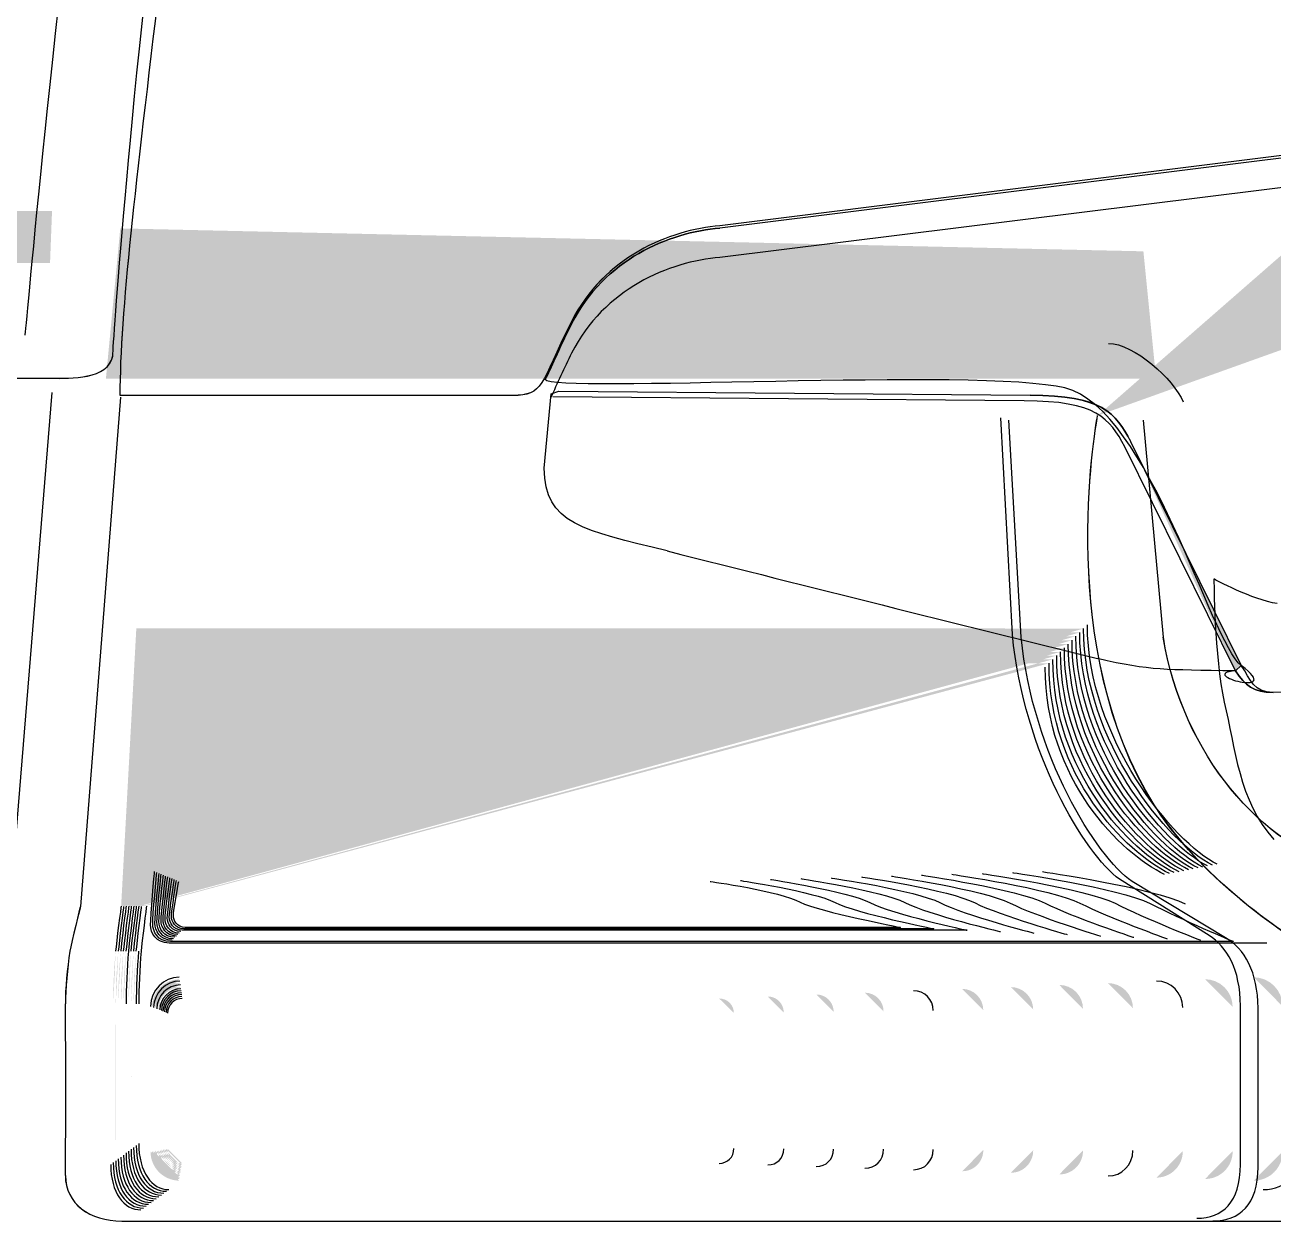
# Model space of a CAD drawing. Header units: millimetres. Extents: x 1111 to 1333, y -447 to -319.
# Drawn here: x 1281.4269 to 1281.7675, y -441.529 to -441.2025 of the extents above; entities that cross this region are included whole.
import ezdxf

# ---------------------------------------------------------------- set-up
doc = ezdxf.new("R2010")
doc.units = ezdxf.units.MM

# ---------------------------------------------------------------- blocks, each defined once
blk = doc.blocks.new('scanne')
at = {"transparency": 33554559}
h = blk.add_hatch(color=256, dxfattribs=at)
h.paths.add_polyline_path([(2.31425373108118, 1.293485652926165, 0.0169123024721278), (2.343130353614697, 1.296359629576272)], flags=0)
h.paths.add_polyline_path([(2.305677419807806, 1.175333279526512), (2.304080766113429, 1.175333279526512)], flags=0)
h.paths.add_polyline_path([(2.245095816767616, 1.321769232658652), (2.375428376922855, 1.435587831744214), (2.407452688168405, 1.435587831744214), (2.407452688168405, 1.379887427141738)], flags=0)
h = blk.add_hatch(color=256, dxfattribs=at)
h.paths.add_polyline_path([(2.094298718115396, 1.331595495681995), (2.095940990486496, 1.327763526814806), (2.094298718115396, 1.331595495681995)], flags=0)
h.paths.add_polyline_path([(2.142015854244391, 1.37292601703325), (2.356378017411998, 1.39965856174831)], flags=0)
h.paths.add_polyline_path([(2.331926406545562, 1.246242951037174, 0.0017674822243384), (2.292968056399558, 1.246242951037174)], flags=0)
h = blk.add_hatch(color=256, dxfattribs=at)
h.paths.add_polyline_path([(2.103572995147032, 1.339888971158416), (2.248047345168515, 1.341485624853021)], flags=0)
h.paths.add_polyline_path([(2.268438893782104, 1.325564706584145), (2.268438893782104, 1.325564706584145), (2.298273508532247, 1.256589266978153)], flags=0)
h.paths.add_polyline_path([(2.298273508532247, 1.256589266978153, 0.2991951632102398), (2.310453695288515, 1.248560379827949)], flags=0)
h.paths.add_polyline_path([(2.310453695288515, 1.248560379828177), (2.314422520186553, 1.246325064655593)], flags=0)
h.paths.add_polyline_path([(2.314422520186553, 1.246325064655593, 0.0008195378522185), (2.292936123325262, 1.246233827301693)], flags=0)
h.paths.add_polyline_path([(2.284314193374257, 1.253532815619792), (2.254114629208061, 1.314753080137961)], flags=0)
h.paths.add_polyline_path([(2.226652185660668, 1.32734383498655), (2.098053135231339, 1.328484301911203)], flags=0)
h = blk.add_hatch(color=256, dxfattribs=at)
h.paths.add_polyline_path([(2.098048573363712, 1.328479740043576), (2.226647623793041, 1.327339273118923)], flags=0)
h.paths.add_polyline_path([(2.254110067340434, 1.314748518270107), (2.284309631506175, 1.253528253752165), (2.282712977811797, 1.252068456088409)], flags=0)
h.paths.add_polyline_path([(2.127655094731153, 1.284822666165382, 0.0008109924640556), (2.245031950621296, 1.255444238184963)], flags=0)
h.paths.add_polyline_path([(2.094079748465674, 1.307449529952009), (2.095950114222205, 1.327749841211698)], flags=0)
h = blk.add_hatch(color=256, dxfattribs=at)
h.paths.add_polyline_path([(2.241254724164946, 1.263660161911047), (1.982733681673153, 1.263751399265174), (1.978582382066861, 1.187841920756682)], flags=0)
h.paths.add_polyline_path([(1.977076965726382, 1.175570496646969, 0.022479354116097), (1.976438304249086, 1.161246232072699)], flags=0)
h.paths.add_polyline_path([(1.976438304248176, 1.117862870256885, 0.0016581403587709), (1.976438304248176, 1.161246232072471)], flags=0)
h.paths.add_polyline_path([(1.984649666106406, 1.105454590116096), (2.320904934186046, 1.105454590116096)], flags=0)
h.paths.add_polyline_path([(2.33167094195528, 1.120371897491395), (2.33167094195528, 1.160060146471096)], flags=0)
h.paths.add_polyline_path([(2.323915766867003, 1.179219990806132), (2.276426724122529, 1.199064115295868)], flags=0)
h = blk.add_hatch(color=256, dxfattribs=at)
h.paths.add_polyline_path([(2.24020549459442, 1.262592684869559), (1.983372343150904, 1.262775159577586), (1.979266662221789, 1.187823673285947)], flags=0)
h.paths.add_polyline_path([(1.977806864558488, 1.175597867853184, 0.0198196559913318), (1.977122584403105, 1.161227984601964)], flags=0)
h.paths.add_polyline_path([(1.977122584403105, 1.118392046910003, 0.001681547860867), (1.977122584403105, 1.161227984601737)], flags=0)
h.paths.add_polyline_path([(1.985379564938057, 1.105983766769213), (2.317848482828367, 1.105983766769213)], flags=0)
h.paths.add_polyline_path([(2.328660109274323, 1.120901074144285), (2.328660109274323, 1.160041899000134)], flags=0)
h.paths.add_polyline_path([(2.320904934186046, 1.179247362012119), (2.27510378248985, 1.198863393117107)], flags=0)
h = blk.add_hatch(color=256, dxfattribs=at)
h.paths.add_polyline_path([(2.239142579420104, 1.261566264637394), (1.983951700348143, 1.26183997669932), (1.979937256773382, 1.187892101301486)], flags=0)
h.paths.add_polyline_path([(1.978477459110081, 1.175575058514823, 0.0199883879203202), (1.977793178955153, 1.161250793940325)], flags=0)
h.paths.add_polyline_path([(1.977793178955153, 1.118916661695266, 0.0017036189583487), (1.977793178955153, 1.161250793940098)], flags=0)
h.paths.add_polyline_path([(1.98605015948965, 1.106508381554476), (2.314778345866443, 1.106508381554476)], flags=0)
h.paths.add_polyline_path([(2.325544353635677, 1.121425688929775), (2.325544353635677, 1.160019089661773)], flags=0)
h.paths.add_polyline_path([(2.317834797225032, 1.179224552673531), (2.273812773931012, 1.19856687171682)], flags=0)
h = blk.add_hatch(color=256, dxfattribs=at)
h.paths.add_polyline_path([(2.238111597320539, 1.260457730786583), (1.984562990619679, 1.260822680202409), (1.980685403075995, 1.187832797021428)], flags=0)
h.paths.add_polyline_path([(1.979179986735061, 1.175606991588665, 0.0223102956239945), (1.978541325257765, 1.161237108337218)], flags=0)
h.paths.add_polyline_path([(1.978541325256855, 1.119404781539287, 0.0008631519427009), (1.978541325256855, 1.16123710833699)], flags=0)
h.paths.add_polyline_path([(1.986752687115995, 1.10699650139827), (2.311694523302094, 1.10699650139827)], flags=0)
h.paths.add_polyline_path([(2.322551768425682, 1.121913808773342), (2.322551768425682, 1.160051022735615)], flags=0)
h.paths.add_polyline_path([(2.314796593337405, 1.1792564857476), (2.27250807976975, 1.198325092728737)], flags=0)
h = blk.add_hatch(color=256, dxfattribs=at)
h.paths.add_polyline_path([(2.237089738955774, 1.259435872422045), (1.985183404626923, 1.259892059191997), (1.981351435759961, 1.187860168227643)], flags=0)
h.paths.add_polyline_path([(1.97989163809666, 1.175588744117703, 0.0223765094785084), (1.979252976619363, 1.161264479543433)], flags=0)
h.paths.add_polyline_path([(1.979252976619363, 1.119933958192177, 0.0008748145728898), (1.979252976619363, 1.161264479543433)], flags=0)
h.paths.add_polyline_path([(1.987464338476684, 1.107525678051388), (2.308665443150175, 1.107525678051388)], flags=0)
h.paths.add_polyline_path([(2.319477069597041, 1.12239736674951), (2.319477069597041, 1.160032775264653)], flags=0)
h.paths.add_polyline_path([(2.311767513185486, 1.179238238276866), (2.271212509342831, 1.198033133195849)], flags=0)
h = blk.add_hatch(color=256, dxfattribs=at)
h.paths.add_polyline_path([(2.236017700046659, 1.25836383351293), (1.985753638089818, 1.258911257636555), (1.982058525253933, 1.187837358889055)], flags=0)
h.paths.add_polyline_path([(1.979914447435248, 1.120504191654617, 0.0017795535466472), (1.979914447435248, 1.161241670205072)], flags=0)
h.paths.add_polyline_path([(1.988125809292569, 1.108004674159701), (2.305586182453453, 1.108004674159701)], flags=0)
h.paths.add_polyline_path([(2.316443427577041, 1.122921981535), (2.316443427577041, 1.160055584603242)], flags=0)
h.paths.add_polyline_path([(2.308688252488764, 1.179261047615227), (2.26991237704874, 1.197827849149462)], flags=0)
h = blk.add_hatch(color=256, dxfattribs=at)
h.paths.add_polyline_path([(2.234973032344214, 1.257291794603588), (1.986351242758473, 1.257930456081567), (1.982701748598856, 1.187860168227643)], flags=0)
h.paths.add_polyline_path([(1.981241950935554, 1.175588744117703, 0.0198867020134026), (1.980603289457349, 1.161264479543433)], flags=0)
h.paths.add_polyline_path([(1.980603289457349, 1.120983187762931, 0.0018013703306846), (1.980603289457349, 1.161264479543206)], flags=0)
h.paths.add_polyline_path([(1.988860269992301, 1.108529288945192), (2.3025342929634, 1.108529288945192)], flags=0)
h.paths.add_polyline_path([(2.313345919409357, 1.123400977643086), (2.313345919409357, 1.160032775264653)], flags=0)
h.paths.add_polyline_path([(2.305636362998711, 1.179238238276866), (2.268593997283687, 1.197531327748947)], flags=0)
h = blk.add_hatch(color=256, dxfattribs=at)
h.paths.add_polyline_path([(2.233923802772778, 1.25626993623905), (1.98698990423577, 1.256999835070928), (1.983386028753784, 1.187841920756682)], flags=0)
h.paths.add_polyline_path([(1.981971849767205, 1.175616115324146, 0.0174411639360646), (1.981287569612277, 1.161246232072699)], flags=0)
h.paths.add_polyline_path([(1.981287569612277, 1.121512364416048, 0.0018292540078206), (1.981287569612277, 1.161246232072471)], flags=0)
h.paths.add_polyline_path([(1.989590168823951, 1.109012846921132), (2.299477841604812, 1.109012846921132)], flags=0)
h.paths.add_polyline_path([(2.310289468050768, 1.123930154296431), (2.310289468050768, 1.160060146471096)], flags=0)
h.paths.add_polyline_path([(2.302579911640123, 1.179219990806132), (2.267316674328185, 1.197284986893237)], flags=0)
h = blk.add_hatch(color=256, dxfattribs=at)
h.paths.add_polyline_path([(2.23285632573129, 1.255248077874512), (1.987610318243014, 1.256023595383339), (1.984097680114473, 1.187823673285947)], flags=0)
h.paths.add_polyline_path([(1.982637882451172, 1.175597867853184, 0.0175519256824572), (1.981999220972966, 1.161227984601964)], flags=0)
h.paths.add_polyline_path([(1.981999220972966, 1.122041541068711, 0.0009290296698135), (1.981999220972966, 1.161227984601964)], flags=0)
h.paths.add_polyline_path([(1.990256201508373, 1.109542023574249), (2.296403142775716, 1.109542023574249)], flags=0)
h.paths.add_polyline_path([(2.30726038789885, 1.124459330949321), (2.30726038789885, 1.160041899000134)], flags=0)
h.paths.add_polyline_path([(2.299550831487749, 1.179247362012119), (2.265975485224998, 1.197038646037754)], flags=0)
h = blk.add_hatch(color=256, dxfattribs=at)
h.paths.add_polyline_path([(2.231829905498898, 1.254176038965169), (1.988180551704999, 1.255088412505074), (1.984804769608444, 1.187846482624536)], flags=0)
h.paths.add_polyline_path([(1.984804769608444, 1.187846482624536, 0.0086030462907116), (1.983344971945143, 1.175575058514823)], flags=0)
h.paths.add_polyline_path([(1.982706310466937, 1.122566155854428, 0.00094309995146), (1.982706310466937, 1.161250793940098)], flags=0)
h.paths.add_polyline_path([(1.990963291001435, 1.110066638359512), (2.29336950075617, 1.110066638359512)], flags=0)
h.paths.add_polyline_path([(2.304181127202127, 1.124983945734811), (2.304181127202127, 1.160019089661773)], flags=0)
h.paths.add_polyline_path([(2.296517189468204, 1.179224552673531), (2.264675352930453, 1.196787743314189)], flags=0)
h = blk.add_hatch(color=256, dxfattribs=at)
h.paths.add_polyline_path([(2.295586568457792, 1.160534580711555, 0.4106599057331385), (2.287694537339348, 1.168472230508541)], flags=0)
h.paths.add_polyline_path([(2.287694537339348, 1.168472230507632), (1.994457681659014, 1.168472230507632)], flags=0)
h.paths.add_polyline_path([(1.986611269216837, 1.160534580711555), (1.986611269216837, 1.120937569085981)], flags=0)
h.paths.add_polyline_path([(1.986611269216837, 1.120937569085981, 0.4149394844960886), (1.994457681659014, 1.112954300612045)], flags=0)
h.paths.add_polyline_path([(1.994457681659014, 1.112954300612955), (2.287694537339348, 1.112954300612955)], flags=0)
h.paths.add_polyline_path([(2.287694537339348, 1.112954300612955, 0.4180833403667544), (2.295586568456883, 1.120937569085981)], flags=0)
h = blk.add_hatch(color=256, dxfattribs=at)
h.paths.add_polyline_path([(2.281946584039133, 1.160402286548332, 0.4113654538495847), (2.274419502335831, 1.16792936825027)], flags=0)
h.paths.add_polyline_path([(2.274419502334922, 1.167929368251407), (1.994548919012913, 1.167929368251407)], flags=0)
h.paths.add_polyline_path([(1.994548919012459, 1.167929368251407, 0.4090909092122653), (1.987021837309157, 1.160402286548332)], flags=0)
h.paths.add_polyline_path([(1.987021837310066, 1.160402286548332), (1.987021837310066, 1.121033368307507)], flags=0)
h.paths.add_polyline_path([(1.987021837309157, 1.121033368307735, 0.4179063557932709), (1.994548919012459, 1.113415049252125)], flags=0)
h.paths.add_polyline_path([(1.994548919012913, 1.113415049250534), (2.274419502334922, 1.113415049250534)], flags=0)
h.paths.add_polyline_path([(2.274419502334922, 1.113415049250534, 0.42015882341427), (2.281946584040497, 1.121033368307735)], flags=0)
h = blk.add_hatch(color=256, dxfattribs=at)
h.paths.add_polyline_path([(2.261176400405247, 1.167432124672359), (1.994626470763478, 1.167432124672359)], flags=0)
h.paths.add_polyline_path([(1.987464338476684, 1.160178755030983), (1.987464338476684, 1.121037930175361)], flags=0)
h.paths.add_polyline_path([(1.987464338476684, 1.121037930175361, 0.4129497695793966), (1.994626470763932, 1.113784560533304)], flags=0)
h.paths.add_polyline_path([(1.994626470763478, 1.113784560534213), (2.261176400405247, 1.113784560534213)], flags=0)
h.paths.add_polyline_path([(2.261176400406156, 1.113784560534213, 0.4153200650386736), (2.268338532695224, 1.121037930175361)], flags=0)
h = blk.add_hatch(color=256, dxfattribs=at)
h.paths.add_polyline_path([(2.25473504321485, 1.160037337132507, 0.4113673021815074), (2.247937860343199, 1.166880138682927)], flags=0)
h.paths.add_polyline_path([(2.247937860344109, 1.166880138680653), (1.994708584382124, 1.166880138680653)], flags=0)
h.paths.add_polyline_path([(1.994708584382124, 1.16688013868088, 0.4100000001582464), (1.987865782833296, 1.160037337132507)], flags=0)
h.paths.add_polyline_path([(1.98786578283375, 1.160037337132507), (1.98786578283375, 1.121170224338584)], flags=0)
h.paths.add_polyline_path([(1.98786578283375, 1.121170224338584, 0.4171917425883626), (1.994708584382124, 1.114236185434947)], flags=0)
h.paths.add_polyline_path([(1.994708584382124, 1.114236185436311), (2.247937860344109, 1.114236185436311)], flags=0)
h = blk.add_hatch(color=256, dxfattribs=at)
h.paths.add_polyline_path([(2.241099620663817, 1.159859424292108, 0.413162534456451), (2.234621768531042, 1.166382895100923)], flags=0)
h.paths.add_polyline_path([(2.234621768531042, 1.166382895101605), (1.994758764927382, 1.166382895101605)], flags=0)
h.paths.add_polyline_path([(1.988326531471329, 1.159859424292108), (1.988326531471329, 1.121174786206211)], flags=0)
h.paths.add_polyline_path([(1.988326531471329, 1.121174786206211, 0.417223220019927), (1.994758764926473, 1.114651315397168)], flags=0)
h.paths.add_polyline_path([(1.994758764927382, 1.11465131539694), (2.234621768531042, 1.11465131539694)], flags=0)
h.paths.add_polyline_path([(2.234621768531042, 1.11465131539694, 0.4210452298079742), (2.241099620661543, 1.121174786205983)], flags=0)
h = blk.add_hatch(color=256, dxfattribs=at)
h.paths.add_polyline_path([(2.227509816788597, 1.159681511452163, 0.4113833525895158), (2.221396914072329, 1.165794414169567)], flags=0)
h.paths.add_polyline_path([(2.221396914072329, 1.165794414168431), (1.994854564148454, 1.165794414168431)], flags=0)
h.paths.add_polyline_path([(1.994854564148454, 1.165794414168431, 0.408582089829536), (1.988741661431276, 1.159681511451935)], flags=0)
h.paths.add_polyline_path([(1.988741661432186, 1.159681511451935), (1.988741661432186, 1.121224966751015)], flags=0)
h.paths.add_polyline_path([(1.988741661432186, 1.121224966751015, 0.4170026507885486), (1.994854564148454, 1.115112064033837)], flags=0)
h.paths.add_polyline_path([(1.994854564148454, 1.115112064034519), (2.221396914072329, 1.115112064034519)], flags=0)
h.paths.add_polyline_path([(2.221396914071419, 1.115112064034519, 0.4197872997882097), (2.22750981679178, 1.121224966751015)], flags=0)
h = blk.add_hatch(color=256, dxfattribs=at)
h.paths.add_polyline_path([(2.213878956104736, 1.159549217288713, 0.4107267379493459), (2.208131002803611, 1.16529717058961)], flags=0)
h.paths.add_polyline_path([(2.208131002803611, 1.165297170589383), (1.994909306560884, 1.165297170589383)], flags=0)
h.paths.add_polyline_path([(1.989161353260669, 1.159549217288713), (1.989161353260669, 1.121320765972541)], flags=0)
h.paths.add_polyline_path([(1.989161353260669, 1.121320765972541, 0.4150309179414957), (1.994909306560884, 1.115527193994012)], flags=0)
h.paths.add_polyline_path([(1.994909306560884, 1.115527193995148), (2.208131002803611, 1.115527193995148)], flags=0)
h.paths.add_polyline_path([(2.208131002803611, 1.115527193995148, 0.4209392196977545), (2.213878956107009, 1.121320765972768)], flags=0)
h = blk.add_hatch(color=256, dxfattribs=at)
h.paths.add_polyline_path([(2.194865091535803, 1.164804488877734), (1.99496404897286, 1.164804488877734)], flags=0)
h.paths.add_polyline_path([(1.989581045089153, 1.159375866316167), (1.989581045089153, 1.121421127061921)], flags=0)
h.paths.add_polyline_path([(1.989581045088243, 1.121421127062149, 0.4127839265027356), (1.99496404897286, 1.115946885820676)], flags=0)
h.paths.add_polyline_path([(1.99496404897286, 1.115946885823404), (2.194865091535803, 1.115946885823404)], flags=0)
h = blk.add_hatch(color=256, dxfattribs=at)
h.paths.add_polyline_path([(2.186662853413281, 1.159197953475995, 0.4121782472950097), (2.181599180267539, 1.164261626617417)], flags=0)
h.paths.add_polyline_path([(2.181599180267539, 1.16426162662151), (1.995064410062923, 1.16426162662151)], flags=0)
h.paths.add_polyline_path([(1.990000736916726, 1.159197953475995), (1.990000736916726, 1.121516926283675)], flags=0)
h.paths.add_polyline_path([(1.990000736916726, 1.121516926283675, 0.4184932848906967), (1.995064410062923, 1.116362015784488)], flags=0)
h.paths.add_polyline_path([(1.995064410062923, 1.116362015784034), (2.181599180267539, 1.116362015784034)], flags=0)
h = blk.add_hatch(color=256, dxfattribs=at)
h.paths.add_polyline_path([(2.173045678331845, 1.159015478767969, 0.4182877449087391), (2.168301335925434, 1.163759821173471)], flags=0)
h.paths.add_polyline_path([(2.168301335925434, 1.163759821174608), (1.995132838078234, 1.163759821174608)], flags=0)
h.paths.add_polyline_path([(1.990434114348545, 1.159015478767969), (1.990434114348545, 1.121562544960625)], flags=0)
h.paths.add_polyline_path([(1.990434114348545, 1.121562544960625, 0.4146232555881559), (1.995132838078234, 1.116772583875672)], flags=0)
h.paths.add_polyline_path([(1.995132838078234, 1.116772583876809), (2.168301335925434, 1.116772583876809)], flags=0)
h = blk.add_hatch(color=256, dxfattribs=at)
h.paths.add_polyline_path([(2.159414817648439, 1.158883184604519, 0.4144791962284601), (2.155081043334348, 1.163216958920429)], flags=0)
h.paths.add_polyline_path([(2.155081043334348, 1.16321695891861), (1.995187580490664, 1.16321695891861)], flags=0)
h.paths.add_polyline_path([(1.990853806177028, 1.158883184604746), (1.990853806177028, 1.121612725505428)], flags=0)
h.paths.add_polyline_path([(1.990853806177028, 1.121612725505428, 0.4162502206302077), (1.995187580490664, 1.117233332521891)], flags=0)
h.paths.add_polyline_path([(1.995187580490664, 1.117233332514615), (2.155081043334348, 1.117233332514615)], flags=0)
h = blk.add_hatch(color=256, dxfattribs=at)
h.paths.add_polyline_path([(2.145811328170339, 1.158705271764347, 0.4199802801486753), (2.141796884595578, 1.162674096659429)], flags=0)
h.paths.add_polyline_path([(2.141796884595578, 1.162674096662385), (1.99526969410931, 1.162674096662385)], flags=0)
h.paths.add_polyline_path([(1.99125525053455, 1.158705271764347), (1.99125525053455, 1.121708524726955)], flags=0)
h.paths.add_polyline_path([(1.99125525053455, 1.121708524726955, 0.4152770947177223), (1.99526969410931, 1.11764846247911)], flags=0)
h.paths.add_polyline_path([(1.99526969410931, 1.117648462475017), (2.141796884595578, 1.117648462475017)], flags=0)
at = {"lineweight": -3}
for points in [[(2.356387141147706, 1.400397584315442), (2.142024977980099, 1.373619420923432)], [(2.356378017411998, 1.39965856174831), (2.142015854244391, 1.37292601703325)], [(2.356391703015333, 1.3916114271276), (2.142029539847726, 1.36492450108949)], [(0.2857553926544369, 1.331969568833301), (1.959732744735674, 1.331969568833301)], [(2.094079748465674, 1.307449529952009), (2.095950114222205, 1.327749841211698), (2.098048573363712, 1.328479740043576)], [(2.094079748465674, 1.307449529952009), (2.095950114222205, 1.327749841211698), (2.098048573363712, 1.328479740043576)], [(2.098048573363712, 1.328479740043576), (2.226647623793041, 1.327339273118923)], [(2.098048573363712, 1.328479740043576), (2.226647623793041, 1.327339273118923)], [(1.948323513621062, 1.187349239045488), (1.959773801544315, 1.328128476230858)], [(1.978367974285674, 1.326782725259818), (1.967465110484909, 1.187828235153574)], [(2.085412199837946, 1.327225226426435), (1.978345164946631, 1.327225226426435)], [(2.225041846362955, 1.325801923704375), (2.096442795933626, 1.326942390629028)], [(2.221834853370865, 1.262004203936385), (2.218641545982109, 1.321171627990224)], [(2.224234395780285, 1.261292552575241), (2.220858613683731, 1.320551213983208)], [(2.263028518691271, 1.261319923781684), (2.257599896129931, 1.320532966512246)], [(2.282703854076544, 1.252082141691516), (2.252504289910348, 1.313256787532736)], [(2.254110067340434, 1.314748518270107), (2.284309631506175, 1.253528253752165), (2.282712977811797, 1.252068456088409)], [(2.254110067340434, 1.314748518270107), (2.284309631506175, 1.253528253752165), (2.282712977811797, 1.252068456088409)], [(2.275573654863137, 1.179844966680775), (2.251076425320434, 1.195218460825799)], [(2.280026037737343, 1.179224552673531), (2.254479578623659, 1.194598046818782)], [(2.284058728783065, 1.117392997883825), (2.284058728783065, 1.160685122345739)], [(2.288876061072869, 1.116681346522909), (2.288876061072869, 1.160019089661773)], [(1.978732923700817, 1.101928266384902), (2.385240954343089, 1.101928266384902)]]:
    blk.add_lwpolyline(points, dxfattribs=at)
for centre, radius, start, end in [((2.44543891016724, 1.170835488130251), 0.3827564159939439, 153.9657259217338, 156.0004871223468), ((11.24265722469704, 37.45320046351662), 37.29926026506717, 255.8551060926685, 256.0409718335491), ((11.24265722469704, 37.45320046351662), 37.29926026506717, 255.8551060926685, 256.0409718335491), ((2.312447231472333, -4.264170096542102), 5.510447476674953, 89.79746166727132, 90.20253833272868), ((0.0391399932311742, 1.137784546497869), 1.924362296406991, 359.3018442081839, 0.6981557918030763)]:
    blk.add_arc(centre, radius, start, end, dxfattribs=at)
for points in [[(1.976287762614219, 1.338068785946688), (1.976287762614219, 1.338068785946688), (1.988787280108908, 1.551244863512465), (2.052106003768813, 1.862364240571878)], [(2.023357113531119, 1.85941727403815), (1.978742047436526, 1.638987826831453), (1.952328833460114, 1.343743749363966), (1.952328833460114, 1.343743749363966)], [(1.978345164946631, 1.327243473897169), (1.978345164946631, 1.350326524453294), (1.982724557937899, 1.38504233764138), (1.98911117271632, 1.439419800611176)], [(1.978345164946631, 1.327225226426435), (1.978345164946631, 1.350308276982559), (1.982724557937899, 1.385069708847368), (1.98911117271632, 1.439401553140442)], [(2.142024977980099, 1.373619420923432), (2.128156900176009, 1.372478953998779), (2.110365616150602, 1.364997490972655), (2.101469974137899, 1.347479919009174)], [(2.142024977980099, 1.373592049717217), (2.128156900176009, 1.372497201469514), (2.110365616150602, 1.365015738443389), (2.101469974137899, 1.347452547802959)], [(2.101506469078913, 1.346832133795942), (2.110402111092071, 1.364395324436372), (2.128193395117477, 1.371876787462497), (2.142015854244391, 1.37292601703325)], [(2.142015854244391, 1.37292601703325), (2.128193395117477, 1.371876787462497), (2.110402111092071, 1.364395324436372), (2.101506469078913, 1.346832133795942)], [(2.142029539847726, 1.36492450108949), (2.128207080720358, 1.363875271518736), (2.110370178017774, 1.356348189815662), (2.101520154682248, 1.338830617852181)], [(2.101469974137899, 1.347479919009174), (2.092756806833449, 1.329825491014844), (2.094034129788951, 1.327453319811411), (2.085412199837946, 1.327225226426435)], [(2.101469974137899, 1.347452547802959), (2.092756806833449, 1.329798119808629), (2.094034129788951, 1.327471567282145), (2.085412199837946, 1.327243473897169)], [(2.094298718115396, 1.331595495681995), (2.095940990486496, 1.334651947040129), (2.097811356243028, 1.339350670769817), (2.101506469078913, 1.346832133795942)], [(2.101506469078913, 1.346832133795942), (2.097811356243028, 1.339350670769817), (2.095940990486496, 1.334651947040129), (2.094298718115396, 1.331595495681995)], [(2.248047345168515, 1.341485624853021), (2.254981384070788, 1.341485624853021), (2.265838629193922, 1.331677609300413), (2.268438893782104, 1.325564706584145)], [(1.959719059132339, 1.331974130700928), (1.964691494924181, 1.331974130700928), (1.975092553277363, 1.331609181284875), (1.976278638879421, 1.338041414740246)], [(1.959728182867593, 1.331955883230193), (1.964700618659435, 1.331955883230193), (1.975101677012617, 1.33159093381414), (1.976287762614219, 1.338068785946688)], [(1.959732744735674, 1.331969568833301), (1.964705180527062, 1.331969568833301), (1.975106238880243, 1.331604619417475), (1.976292324481846, 1.338082471549569)], [(2.236172803548697, 1.329314561832461), (2.213317846377549, 1.334925659102054), (2.095940990486496, 1.327763526814806), (2.094298718115396, 1.331595495681995)], [(2.284300507770922, 1.253541939355045), (2.275952289881615, 1.259837316779567), (2.25911899807329, 1.323749083239817), (2.236172803548697, 1.329314561832461)], [(2.252504289910348, 1.313256787532736), (2.248307371627333, 1.321057581297736), (2.244794733498792, 1.325801923704375), (2.225041846362955, 1.325801923704375)], [(2.226647623793041, 1.327339273118923), (2.246354892252156, 1.327339273118923), (2.249913149056965, 1.322503693358157), (2.254110067340434, 1.314748518270107)], [(2.226647623793041, 1.327339273118923), (2.246354892252156, 1.327339273118923), (2.249913149056965, 1.322503693358157), (2.254110067340434, 1.314748518270107)], [(2.226647623793041, 1.327339273118923), (2.246354892252156, 1.327339273118923), (2.249913149056965, 1.322503693358157), (2.254110067340434, 1.314748518270107)], [(2.254114629208061, 1.314753080137961), (2.249917710925046, 1.322508255225784), (2.246359454119784, 1.32734383498655), (2.226652185660668, 1.32734383498655)], [(2.25813819651853, 1.219528653792622), (2.233686585653003, 1.262820778254535), (2.245091254899534, 1.321760108923399), (2.245091254899534, 1.321760108923399)], [(2.258097139708524, 1.219537777528103), (2.23369114752063, 1.262829901990016), (2.245095816767616, 1.321769232658652), (2.245095816767616, 1.321769232658652)], [(2.127655094728879, 1.284822666165837), (2.104800137557731, 1.29043376343543), (2.094079748465674, 1.292167273161112), (2.094079748465674, 1.307449529952009)], [(2.127655094728879, 1.284822666165837), (2.104800137557731, 1.29043376343543), (2.094079748465674, 1.292167273161112), (2.094079748465674, 1.307449529952009)], [(2.127655094728879, 1.284822666165837), (2.104800137557731, 1.29043376343543), (2.094079748465674, 1.292167273161112), (2.094079748465674, 1.307449529952009)], [(2.294090275852113, 1.27049383972394), (2.287429949012448, 1.271406213263617), (2.276846415951013, 1.277154166564287), (2.276846415951013, 1.277154166564287)], [(2.276846415951013, 1.277154166564287), (2.276846415951013, 1.277154166564287), (2.276846415951013, 1.255941481764693), (2.27967477392417, 1.243578820300854)], [(2.277740542019955, 1.19931957988706), (2.26583406732584, 1.205067533187502), (2.242294830000673, 1.233944155721019), (2.242294830000673, 1.264691144011067)], [(2.251076425320434, 1.195218460825799), (2.241587740506702, 1.201970025020045), (2.224936923406175, 1.229797417982808), (2.221834853370865, 1.262004203936385)], [(2.254479578623659, 1.194598046818782), (2.244717181747773, 1.201349611013029), (2.227382084493228, 1.229131385298842), (2.224234395780285, 1.261292552575241)], [(2.27250807976975, 1.198325092728737), (2.260601605075635, 1.204073046029179), (2.238111597320539, 1.229756361173485), (2.238111597320539, 1.260457730786583)], [(2.273812773931012, 1.19856687171682), (2.261906299237806, 1.204314825017036), (2.239142579420104, 1.230773657670397), (2.239142579420104, 1.261566264637394)], [(2.27510378248985, 1.198863393117107), (2.263197307795735, 1.204611346417777), (2.24020549459442, 1.231845696579512), (2.24020549459442, 1.262592684869559)], [(2.276426724122529, 1.199064115295868), (2.264520249429324, 1.204857687273261), (2.241254724164946, 1.232913173621), (2.241254724164946, 1.263660161911047)], [(2.312369679721314, 1.198420891950263), (2.290290240059448, 1.204168845250933), (2.268210800397582, 1.229122261563361), (2.263010271220309, 1.261283428839988)], [(2.31238792719273, 1.198457386891959), (2.290262868852778, 1.204205340192402), (2.268229047867635, 1.229158756505057), (2.263028518691271, 1.261319923781684)], [(2.268593997283687, 1.197531327748947), (2.256733141267204, 1.203279281049617), (2.234973032344214, 1.22654480631354), (2.234973032344214, 1.257291794603588)], [(2.26991237704874, 1.197827849149462), (2.25800590235508, 1.203575802449904), (2.236017700046659, 1.227616845222883), (2.236017700046659, 1.25836383351293)], [(2.271212509342831, 1.198033133195849), (2.259351653326348, 1.203781086496519), (2.237089738955774, 1.228688884131997), (2.237089738955774, 1.259435872422045)], [(2.264675352930453, 1.196787743314189), (2.25281449691397, 1.202535696614631), (2.231829905498898, 1.223429050675122), (2.231829905498898, 1.254176038965169)], [(2.265975485224998, 1.197038646037754), (2.254114629208061, 1.202786599337969), (2.23285632573129, 1.224501089584464), (2.23285632573129, 1.255248077874512)], [(2.267316674328185, 1.197284986893237), (2.255455818311701, 1.203032940193907), (2.233923802772778, 1.225522947949002), (2.233923802772778, 1.25626993623905)], [(2.282712977811797, 1.252068456088409), (2.263279421414836, 1.252479024181184), (2.259903639317371, 1.252022837411459), (2.245031950619477, 1.255444238185646)], [(2.282712977811797, 1.252068456088409), (2.263279421414836, 1.252479024181184), (2.259903639317371, 1.252022837411459), (2.245031950619477, 1.255444238185646)], [(2.282712977811797, 1.252068456088409), (2.263279421414836, 1.252479024181184), (2.259903639317371, 1.252022837411459), (2.245031950619477, 1.255444238185646)], [(2.282703854076544, 1.252082141691516), (2.271664134245156, 1.251306624182689), (2.296571931881089, 1.244463822634543), (2.284300507770922, 1.253541939355045)], [(2.292936123325262, 1.246233827301693), (2.287689975471266, 1.246233827301693), (2.286960076639616, 1.249563990721753), (2.284314193374257, 1.253532815619792)], [(2.263352411297773, 1.196518593120117), (2.251537173958013, 1.202266546420332), (2.230780675928372, 1.222384382972222), (2.230780675928372, 1.25308575258532)], [(2.292968056398649, 1.246242951037174), (2.287676289867931, 1.246242951037174), (2.285349737341904, 1.248022079439579), (2.282703854076544, 1.252082141691516)], [(2.282703854076544, 1.252082141691516), (2.285349737341904, 1.248022079439579), (2.287676289867931, 1.246242951037174), (2.292968056398649, 1.246242951037174)], [(2.27967477392417, 1.243578820300854), (2.28263998792886, 1.231124921483115), (2.283597980145486, 1.216618182201045), (2.293223520989386, 1.20608026781656)], [(2.304080766113429, 1.175333279526512), (2.286791287534242, 1.186190524649873), (2.26858943541606, 1.200925357316918), (2.258097139708524, 1.219537777528103)], [(2.348828126371017, 1.153244716128938), (2.348828126371017, 1.153244716128938), (2.282635426060778, 1.176282148008112), (2.25813819651853, 1.219528653792622)], [(1.986615831084918, 1.182791933214275), (1.986615831084918, 1.184844773678605), (1.987710679332167, 1.197298672496344), (1.987710679332167, 1.197298672496344)], [(1.987199750149784, 1.18301090286377), (1.987199750149784, 1.185018124651151), (1.988294598397942, 1.197061455376115), (1.988294598397942, 1.197061455376115)], [(1.987783669215104, 1.183229872513265), (1.987783669215104, 1.185191475623696), (1.988924136139985, 1.196778619578708), (1.988924136139985, 1.196778619578708)], [(1.988326531471329, 1.183535517649261), (1.988326531471329, 1.185360264728615), (1.98946699839621, 1.196582459267801), (1.98946699839621, 1.196582459267801)], [(1.988883079330889, 1.183708868621579), (1.988883079330889, 1.18548799702421), (1.990114783609669, 1.196345242147344), (1.990114783609669, 1.196345242147344)], [(1.989489807734798, 1.183973456948251), (1.989489807734798, 1.185661347996756), (1.990721512014033, 1.196062406350165), (1.990721512014033, 1.196062406350165)], [(1.99002354625577, 1.184192426597746), (1.99002354625577, 1.185834698969301), (1.991300869211272, 1.195870807906658), (1.991300869211272, 1.195870807906658)], [(2.180618378712324, 1.195870807906658), (2.180618378712324, 1.195870807906658), (2.204659421485075, 1.192358169778572), (2.21163907906407, 1.188754294296586)], [(2.188843426172979, 1.196062406350165), (2.188843426172979, 1.196062406350165), (2.213933698516711, 1.192367293514053), (2.22118706815786, 1.18871779935489)], [(2.197041102427874, 1.196345242147344), (2.197041102427874, 1.196345242147344), (2.223226223018855, 1.192513273280383), (2.230753304722155, 1.188681304413421)], [(2.20533457790475, 1.196582459267801), (2.20533457790475, 1.196582459267801), (2.232477690712812, 1.192659253046713), (2.240278484477812, 1.188690428148902)], [(2.213550501629697, 1.196778619578708), (2.213550501629697, 1.196778619578708), (2.241788462685462, 1.19271855732677), (2.249862968512616, 1.188658495074832)], [(2.221816605899903, 1.197061455376115), (2.221816605899903, 1.197061455376115), (2.251058177849472, 1.1928645370931), (2.259406395738778, 1.188576381456186)], [(2.230037091493386, 1.197298672496344), (2.230037091493386, 1.197298672496344), (2.260282274336759, 1.192873660828581), (2.268995441641209, 1.188539886514718)], [(1.990584655982956, 1.184415958114868), (1.990584655982956, 1.185966993132524), (1.991907597615181, 1.195592533977105), (1.991907597615181, 1.195592533977105)], [(1.991191384386866, 1.18462580402911), (1.991191384386866, 1.186131220369588), (1.992468707342368, 1.195391811798344), (1.992468707342368, 1.195391811798344)], [(1.991729684775464, 1.184853897414086), (1.991729684775464, 1.186313695077615), (1.993098245084411, 1.195163718413368), (1.993098245084411, 1.195163718413368)], [(1.992313603840329, 1.185068305195727), (1.992313603840329, 1.186436865505584), (1.993682164150186, 1.194876320748335), (1.993682164150186, 1.194876320748335)], [(1.992847342361301, 1.18528727484545), (1.992847342361301, 1.186655835155079), (1.994307140024602, 1.194639103627878), (1.994307140024602, 1.194639103627878)], [(2.139328914169936, 1.194639103627878), (2.139328914169936, 1.194639103627878), (2.158351902474123, 1.191993220362746), (2.163871762389817, 1.188936769004385)], [(2.147599580308224, 1.194876320748335), (2.147599580308224, 1.194876320748335), (2.16753494215186, 1.1919111067441), (2.173419751483606, 1.188900274062916)], [(2.155820065901707, 1.195163718413368), (2.155820065901707, 1.195163718413368), (2.176804657315869, 1.191970411024158), (2.182963178709769, 1.188868340989074)], [(2.164086170171913, 1.195391811798344), (2.164086170171913, 1.195391811798344), (2.186119991157056, 1.192107267055234), (2.192506605935477, 1.188868340989074)], [(2.17232946510353, 1.195592533977105), (2.17232946510353, 1.195592533977105), (2.195412515659199, 1.192216751880096), (2.202072842499319, 1.188840969782859)], [(2.163871762389817, 1.188936769004385), (2.16957409701331, 1.186290885739254), (2.191288587260032, 1.182093967456239), (2.191288587260032, 1.182093967456239)], [(2.173419751483606, 1.188900274062916), (2.179258942138176, 1.185935060058682), (2.20038038958296, 1.181692523098718), (2.20038038958296, 1.181692523098718)], [(2.182963178709769, 1.188868340989074), (2.189121700102759, 1.185720652276813), (2.209467630039171, 1.18129564060905), (2.209467630039171, 1.18129564060905)], [(2.192506605935477, 1.188868340989074), (2.198938839390621, 1.185583796245964), (2.218554870495836, 1.180930691192997), (2.218554870495836, 1.180930691192997)], [(2.202072842499319, 1.188840969782859), (2.208778788016616, 1.185373950331722), (2.227664920289726, 1.180538370570957), (2.227664920289726, 1.180538370570957)], [(1.967492481690669, 1.187837358889055), (1.967492481690669, 1.187837358889055), (1.964983454456842, 1.177892487305598), (1.964572886364067, 1.175611553456064)], [(1.967492481690669, 1.187837358889055), (1.967492481690669, 1.187837358889055), (1.964983454456842, 1.177892487305598), (1.964572886364067, 1.175611553456064)], [(1.967465110484909, 1.187828235153574), (1.967465110484909, 1.187828235153574), (1.965001701927349, 1.177883363570117), (1.964591133835028, 1.175602429720811)], [(1.978582382066861, 1.187841920756682), (1.978582382066861, 1.187841920756682), (1.977259440434181, 1.177897049173225), (1.977076965726382, 1.175570496646969)], [(1.979266662221789, 1.187823673285947), (1.979266662221789, 1.187823673285947), (1.977989339265832, 1.177924420379667), (1.977806864558488, 1.175597867853184)], [(1.979937256773382, 1.187892101301486), (1.979937256773382, 1.187892101301486), (1.97865993381788, 1.177901611041079), (1.978477459110081, 1.175575058514823)], [(1.980685403075995, 1.187832797021428), (1.980685403075995, 1.187832797021428), (1.97936246144377, 1.177887925437971), (1.979179986735061, 1.175606991588665)], [(1.981351435759961, 1.187860168227643), (1.981351435759961, 1.187860168227643), (1.980074112804459, 1.177915296644187), (1.97989163809666, 1.175588744117703)], [(1.982058525253933, 1.187837358889055), (1.982058525253933, 1.187837358889055), (1.980735583620798, 1.177892487305598), (1.980553108912999, 1.175611553456064)], [(1.982701748598856, 1.187860168227643), (1.982701748598856, 1.187860168227643), (1.981424425643353, 1.177915296644187), (1.981241950935554, 1.175588744117703)], [(1.983386028753784, 1.187841920756682), (1.983386028753784, 1.187841920756682), (1.982108705798282, 1.177897049173225), (1.981971849767205, 1.175616115323919)], [(1.984097680114473, 1.187823673285947), (1.984097680114473, 1.187823673285947), (1.982820357158971, 1.177924420379667), (1.982637882451172, 1.175597867853184)], [(1.985489049763373, 1.187851044492163), (1.985489049763373, 1.187851044492163), (1.98421172680787, 1.177906172908706), (1.984029252099162, 1.175579620382222)], [(2.21163907906407, 1.188754294296586), (2.21861873664352, 1.1852416561685), (2.236774970084979, 1.180132364345809), (2.236774970084979, 1.180132364345809)], [(2.22118706815786, 1.18871779935489), (2.228440437799008, 1.185068305195727), (2.245866772408362, 1.179730919988287), (2.245866772408362, 1.179730919988287)], [(2.230753304722155, 1.188681304413421), (2.238234767748281, 1.184894954223409), (2.254931203525529, 1.179375094307715), (2.254931203525529, 1.179375094307715)], [(2.240278484477812, 1.188690428148902), (2.248079278241903, 1.184767221927813), (2.26404581518841, 1.178973649950194), (2.26404581518841, 1.178973649950194)], [(2.249862968512616, 1.188658495074832), (2.257937474339769, 1.184598432822895), (2.273128493776994, 1.178576767460526), (2.273128493776994, 1.178576767460526)], [(2.259406395738778, 1.188576381456186), (2.26775461362763, 1.184379463173399), (2.282215734232295, 1.178220941779954), (2.282215734232295, 1.178220941779954)], [(1.991679504230205, 1.177819497422433), (1.988075628748219, 1.177819497422433), (1.986615831084918, 1.180556618041691), (1.986615831084918, 1.182791933214275)], [(1.992035329910549, 1.178220941779954), (1.988568310460095, 1.178220941779954), (1.987199750149784, 1.180912443722263), (1.987199750149784, 1.18301090286377)], [(1.992482392944793, 1.178576767460526), (1.989106610848239, 1.178576767460526), (1.987783669215104, 1.181222650725658), (1.987783669215104, 1.183229872513265)], [(1.992842780493674, 1.178973649950194), (1.989649473104464, 1.178973649950194), (1.988326531471329, 1.181528295861653), (1.988326531471329, 1.183535517649261)], [(1.993262472321703, 1.179375094307715), (1.990160402286392, 1.179375094307715), (1.988883079330889, 1.181838502865275), (1.988883079330889, 1.183708868621579)], [(1.993686726017358, 1.179730919988287), (1.990721512014033, 1.179730919988287), (1.989489807734798, 1.18214870986867), (1.989489807734798, 1.183973456948251)], [(1.994083608507708, 1.180132364345809), (1.991209631856918, 1.180132364345809), (1.99002354625577, 1.182458916872292), (1.99002354625577, 1.184192426597746)], [(1.994462243526641, 1.180538370570957), (1.991770741584105, 1.180538370570957), (1.990584655982956, 1.182773685743313), (1.990584655982956, 1.184415958114868)], [(1.994886497222751, 1.180930691192997), (1.992286232634114, 1.180930691192997), (1.991191384386866, 1.183074769011454), (1.991191384386866, 1.18462580402911)], [(1.995287941580272, 1.18129564060905), (1.992824533022258, 1.18129564060905), (1.991729684775464, 1.18339409975033), (1.991729684775464, 1.184853897414086)], [(1.995689385937794, 1.181692523098718), (1.993317214734133, 1.181692523098718), (1.992313603840329, 1.183699744886325), (1.992313603840329, 1.185068305195727)], [(1.996086268427688, 1.182093967456239), (1.993850953255105, 1.182093967456239), (1.992847342361301, 1.18400995188972), (1.992847342361301, 1.18528727484545)], [(2.191288587260032, 1.182093967456239), (2.191288587260032, 1.182093967456239), (1.998504058308071, 1.182093967456239), (1.996086268427688, 1.182093967456239)], [(2.209467630039171, 1.18129564060905), (2.209467630039171, 1.18129564060905), (1.997888206168454, 1.18129564060905), (1.995287941580272, 1.18129564060905)], [(2.20038038958296, 1.181692523098718), (2.20038038958296, 1.181692523098718), (1.998198413171621, 1.181692523098718), (1.995689385937794, 1.181692523098718)], [(2.284058728783065, 1.160685122345739), (2.284058728783065, 1.170584375252246), (2.280317997269548, 1.176879752676541), (2.275573654863137, 1.179844966680775)], [(2.288876061072869, 1.160019089661773), (2.288876061072869, 1.169872723891103), (2.285135329559806, 1.176304957346474), (2.280026037737343, 1.179224552673531)], [(1.964591133835028, 1.175602429720811), (1.9639068536801, 1.170858087314172), (1.963313810879526, 1.165338227398478), (1.963359429556248, 1.161232546469591)], [(1.964572886364067, 1.175611553456064), (1.963934224885861, 1.170867211049426), (1.963341182084832, 1.165347351133959), (1.963386800762464, 1.161241670204844)], [(1.964572886364067, 1.175611553456064), (1.963934224885861, 1.170867211049426), (1.963341182084832, 1.165347351133959), (1.963386800762464, 1.161241670204844)], [(1.980553108912999, 1.175611553456064), (1.980233778174124, 1.170867211049426), (1.979868828758071, 1.165347351133959), (1.979914447434794, 1.161241670204844)], [(1.983344971944234, 1.175575058514823), (1.982980022528636, 1.170876334784679), (1.982660691790215, 1.165356474869213), (1.982706310466937, 1.161250793940325)], [(1.984029252099162, 1.175579620382222), (1.983709921360286, 1.170880896652533), (1.983390590621866, 1.165361036737067), (1.983390590621866, 1.161255355807952)], [(2.291302974688505, 1.177819497422433), (2.291302974688505, 1.177819497422433), (1.995283379712645, 1.177819497422433), (1.991679504230205, 1.177819497422433)], [(2.282215734232295, 1.178220941779954), (2.282215734232295, 1.178220941779954), (1.99554796803909, 1.178220941779954), (1.992035329910549, 1.178220941779954)], [(1.994457681659014, 1.168472230507632), (1.990215144698822, 1.168472230507632), (1.986611269216837, 1.164868355025419), (1.986611269216837, 1.160534580711555)], [(1.994626470763478, 1.167432124672359), (1.990748883219339, 1.167432124672359), (1.987464338476684, 1.164147579929021), (1.987464338476684, 1.160178755030983)], [(1.994758764927382, 1.166382895101605), (1.991246126798841, 1.166382895101605), (1.988326531471329, 1.163417681097371), (1.988326531471329, 1.159859424292108)], [(1.994909306560884, 1.165297170589383), (1.991807236525573, 1.165297170589383), (1.989161353260669, 1.162651287323797), (1.989161353260669, 1.159549217288713)], [(2.268338532692951, 1.160178755030983), (2.268338532692951, 1.164147579929021), (2.265099606626563, 1.167432124672359), (2.261176400405247, 1.167432124672359)], [(1.99496404897286, 1.164804488877734), (1.99209007232298, 1.164804488877734), (1.989581045089153, 1.162295461643225), (1.989581045089153, 1.159375866316167)], [(1.995064410062923, 1.16426162662151), (1.992327289443664, 1.16426162662151), (1.990000736916726, 1.161935074095254), (1.990000736916726, 1.159197953475995)], [(1.995132838078234, 1.163759821174608), (1.992623810843497, 1.163759821174608), (1.990434114348545, 1.161615743356378), (1.990434114348545, 1.159015478767969)], [(1.995187580490664, 1.16321695891861), (1.992861027964636, 1.16321695891861), (1.990853806177028, 1.161255355807952), (1.990853806177028, 1.158883184604746)], [(1.99526969410931, 1.162674096662385), (1.993125616291081, 1.162674096662385), (1.99125525053455, 1.160894968259981), (1.99125525053455, 1.158705271764347)], [(2.200248095419965, 1.159375866316167), (2.200248095419965, 1.162295461643225), (2.197875924217214, 1.164804488877734), (2.194865091535803, 1.164804488877734)], [(2.290267430720859, 1.110527386997091), (2.296699664176458, 1.110527386997091), (2.30117029452117, 1.114815542634232), (2.30117029452117, 1.12549031304934)], [(1.980603289457349, 1.120983187762703), (1.980603289457349, 1.113228012674881), (1.984115927585889, 1.108529288945192), (1.988860269992301, 1.108529288945192)], [(1.981287569612277, 1.121512364416048), (1.981287569612277, 1.113757189327998), (1.98484582641754, 1.109012846921132), (1.989590168823951, 1.109012846921132)], [(1.981999220972966, 1.122041541068938), (1.981999220972966, 1.114286365980888), (1.985511859101507, 1.109542023574249), (1.990256201508373, 1.109542023574249)], [(1.982706310466937, 1.122566155854428), (1.982706310466937, 1.114765362089428), (1.986218948595023, 1.110066638359512), (1.990963291001435, 1.110066638359512)], [(1.983390590621866, 1.123118141845907), (1.983390590621866, 1.115317348080907), (1.986903228749497, 1.110527386997091), (1.991647571156363, 1.110527386997091)], [(2.141796884595578, 1.117648462475017), (2.144077818444884, 1.117648462475017), (2.145811328170339, 1.119381972200699), (2.145811328170339, 1.121708524726955)], [(2.155081043334348, 1.117233332514615), (2.157498833214731, 1.117233332514615), (2.159414817647984, 1.119103698270919), (2.159414817647984, 1.121612725505428)], [(2.168301335925434, 1.116772583876809), (2.170992837867515, 1.116772583876809), (2.173045678331845, 1.118825424341366), (2.173045678331845, 1.121562544960625)], [(2.181599180267539, 1.116362015784034), (2.184427538240697, 1.116362015784034), (2.186662853413281, 1.11855171227944), (2.186662853413281, 1.121516926283675)], [(2.194865091535803, 1.115946885823404), (2.197875924217214, 1.115946885823404), (2.200248095419965, 1.118319057026837), (2.200248095419965, 1.121421127061921)], [(2.247937860344109, 1.114236185436311), (2.251678591856716, 1.114236185436311), (2.25473504321485, 1.117247018117495), (2.25473504321485, 1.121170224338584)], [(1.975744900358449, 1.117342817339249), (1.975744900358449, 1.109633260928148), (1.979348775840435, 1.104980155875409), (1.98395626221577, 1.104980155875409)], [(1.976438304248176, 1.117862870256885), (1.976438304248176, 1.110153313845785), (1.97999656105344, 1.105454590116096), (1.984649666106406, 1.105454590116096)], [(1.977122584403105, 1.118392046910003), (1.977122584403105, 1.110636871821952), (1.98072645988509, 1.105983766769213), (1.985379564938057, 1.105983766769213)], [(1.977793178955153, 1.118916661695266), (1.977793178955153, 1.111161486607215), (1.981397054436683, 1.106508381554476), (1.98605015948965, 1.106508381554476)], [(1.978541325257765, 1.11940478153906), (1.978541325257765, 1.111695225128187), (1.982099582062573, 1.10699650139827), (1.986752687115995, 1.10699650139827)], [(1.979252976618454, 1.119933958192177), (1.979252976618454, 1.112178783104127), (1.98276561474654, 1.107525678051388), (1.987464338476684, 1.107525678051388)], [(1.979914447434794, 1.120504191654617), (1.979914447434794, 1.112749016566567), (1.983472704240512, 1.108004674159701), (1.988125809292569, 1.108004674159701)], [(2.272197872765673, 1.10270378389373), (2.279131911667946, 1.10270378389373), (2.284058728783065, 1.106900702176744), (2.284058728783065, 1.117392997883825)], [(1.963359429556248, 1.114336546525692), (1.963359429556248, 1.106626990114591), (1.97006537507309, 1.101928266384902), (1.978732923700817, 1.101928266384902)], [(1.963386800762464, 1.114345670261172), (1.963386800762464, 1.106636113850072), (1.970047127602128, 1.101937390120383), (1.978760294907488, 1.101937390120383)], [(1.963386800762464, 1.114345670261172), (1.963386800762464, 1.106636113850072), (1.970047127602128, 1.101937390120383), (1.978760294907488, 1.101937390120383)], [(2.276513399608802, 1.101946513855637), (2.283812387926673, 1.101946513855637), (2.288876061072869, 1.106280288169728), (2.288876061072869, 1.116681346522909)]]:
    blk.add_open_spline(points, degree=3, dxfattribs=at)
at = {"lineweight": -3, "transparency": 33554559}
for points in [[(1.959728182867593, 1.377624740762939), (0.2857964494630778, 1.377624740762939), (1.959180758743741, 1.363437332219746), (0.2884879514056138, 1.363437332219746)], [(2.257586210526596, 1.366621515873248), (1.978354288682339, 1.37287127462082), (2.261053229977505, 1.33186008400844), (1.974431082461023, 1.33186008400844)]]:
    blk.add_solid(points, dxfattribs=at)

msp = doc.modelspace()

# ---------------------------------------------------------------- block references
msp.add_blockref('scanne', (1279.474531254918, -442.6308947301144))

doc.saveas('drawing.dxf')
